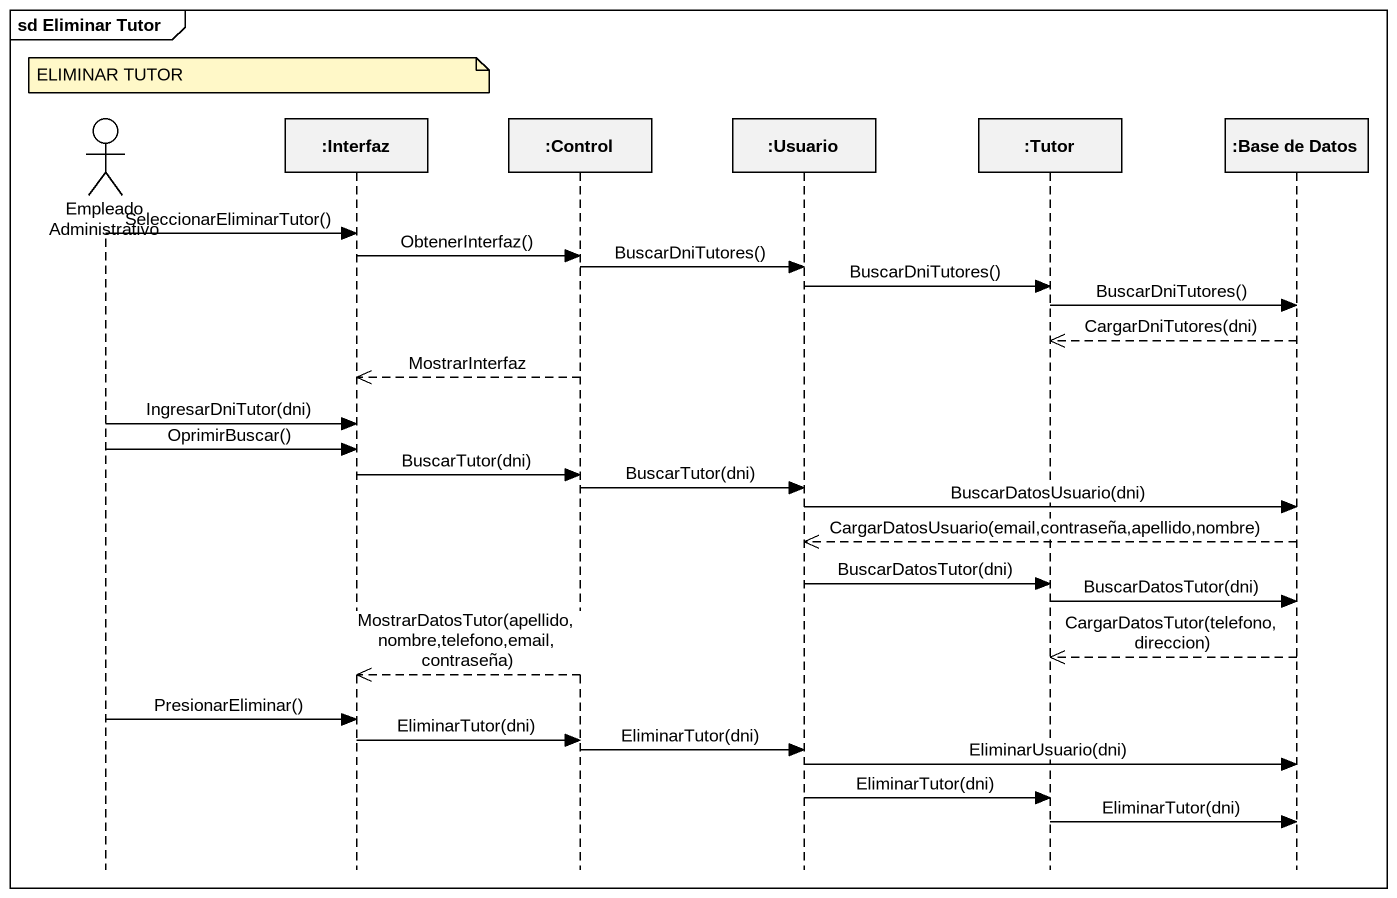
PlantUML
@startuml
mainframe sd Eliminar Tutor
hide footbox
actor "Empleado Administrativo" as Empleado_Administrativo
participant ":Interfaz" as Interfaz
participant ":Control" as Control_
participant ":Usuario" as Usuario
participant ":Tutor" as Tutor
participant ":Base de Datos" as Base_de_Datos

note over Interfaz : ELIMINAR TUTOR
Empleado_Administrativo -> Interfaz : SeleccionarEliminarTutor()
Interfaz -> Control_ : ObtenerInterfaz()
Control_ -> Usuario : BuscarDniTutores()
Usuario -> Tutor : BuscarDniTutores()
Tutor -> Base_de_Datos : BuscarDniTutores()
Base_de_Datos -->> Tutor : CargarDniTutores(dni)
Control_ -->> Interfaz : MostrarInterfaz
Empleado_Administrativo -> Interfaz : IngresarDniTutor(dni)
Empleado_Administrativo -> Interfaz : OprimirBuscar()
Interfaz -> Control_ : BuscarTutor(dni)
Control_ -> Usuario : BuscarTutor(dni)
Usuario -> Base_de_Datos : BuscarDatosUsuario(dni)
Base_de_Datos -->> Usuario : CargarDatosUsuario(email,contraseña,apellido,nombre)
Usuario -> Tutor : BuscarDatosTutor(dni)
Tutor -> Base_de_Datos : BuscarDatosTutor(dni)
Base_de_Datos -->> Tutor : CargarDatosTutor(telefono,direccion)
Control_ -->> Interfaz : MostrarDatosTutor(apellido,nombre,telefono,email,contraseña)
Empleado_Administrativo -> Interfaz : PresionarEliminar()
Interfaz -> Control_ : EliminarTutor(dni)
Control_ -> Usuario : EliminarTutor(dni)
Usuario -> Base_de_Datos : EliminarUsuario(dni)
Usuario -> Tutor : EliminarTutor(dni)
Tutor -> Base_de_Datos : EliminarTutor(dni)
@enduml
